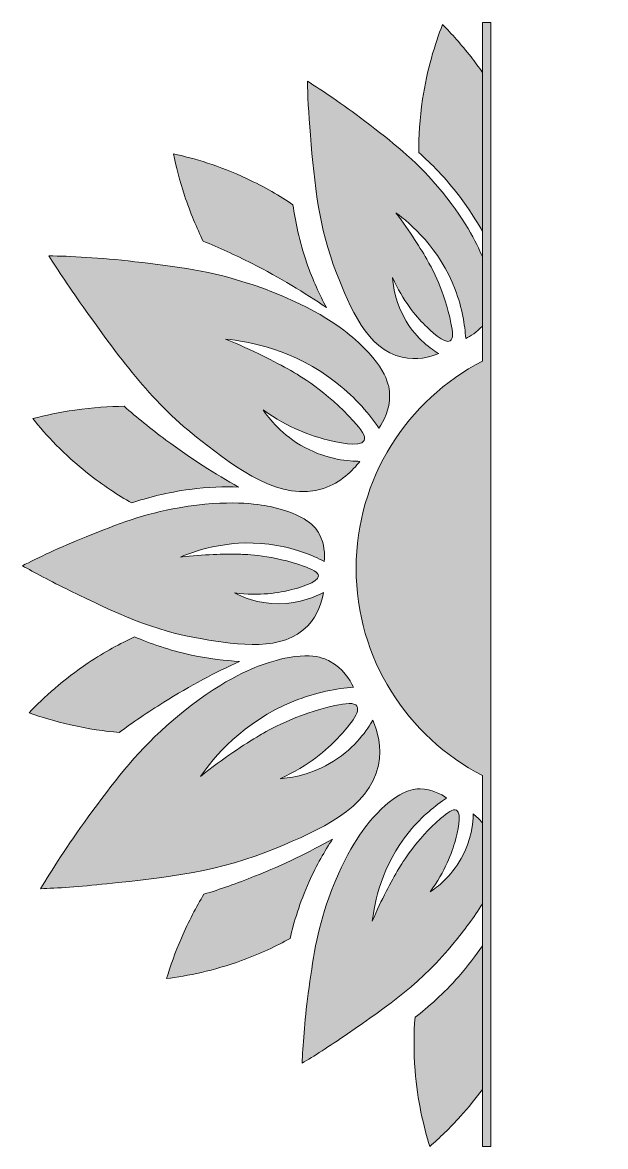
# Model space of a CAD drawing. Header units: inches. Extents: x 462 to 653, y 37 to 221.
# Drawn here: x 461.7 to 557.5, y 36.9 to 221.3 of the extents above; entities that cross this region are included whole.
import ezdxf

# ---------------------------------------------------------------- set-up
doc = ezdxf.new("R2010")
doc.units = ezdxf.units.IN
doc.header["$MEASUREMENT"] = 0
doc.layers.add('Layer 1', color=7, linetype='Continuous')

# ---------------------------------------------------------------- blocks, each defined once
blk = doc.blocks.new('block 4')
at = {"layer": 'Layer 1', "true_color": 0x965f44}
h = blk.add_hatch(color=25, dxfattribs=at)
h.dxf.hatch_style = 2
edge = h.paths.add_edge_path()
edge.add_spline(control_points=[(537.28, 165.75), (524.97, 159.39), (516.54, 146.57), (516.54, 131.76), (516.54, 116.95), (524.97, 104.13), (537.28, 97.78), (537.28, 97.78), (537.28, 36.89), (537.28, 36.89), (537.28, 36.89), (538.69, 36.89), (538.69, 36.89), (538.69, 36.89), (538.69, 221.34), (538.69, 221.34), (538.69, 221.34), (537.28, 221.34), (537.28, 221.34), (537.28, 221.34), (537.28, 165.75), (537.28, 165.75)], knot_values=[0, 0, 0, 0, 1, 1, 1, 2, 2, 2, 3, 3, 3, 4, 4, 4, 5, 5, 5, 6, 6, 6, 7, 7, 7, 7], degree=3, periodic=1)
h = blk.add_hatch(color=25, dxfattribs=at)
h.dxf.hatch_style = 2
edge = h.paths.add_edge_path()
edge.add_spline(control_points=[(593.02, 131.76), (593.02, 147.55), (583.45, 161.1), (569.79, 166.94), (569.79, 166.94), (569.79, 221.34), (569.79, 221.34), (569.79, 221.34), (568.38, 221.34), (568.38, 221.34), (568.38, 221.34), (568.38, 36.89), (568.38, 36.89), (568.38, 36.89), (569.79, 36.89), (569.79, 36.89), (569.79, 36.89), (569.79, 96.58), (569.79, 96.58), (583.45, 102.42), (593.02, 115.97), (593.02, 131.76)], knot_values=[0, 0, 0, 0, 1, 1, 1, 2, 2, 2, 3, 3, 3, 4, 4, 4, 5, 5, 5, 6, 6, 6, 7, 7, 7, 7], degree=3, periodic=1)
at = {"layer": 'Layer 1', "lineweight": 0}
for points in [[(537.28, 165.75), (524.97, 159.39), (516.54, 146.57), (516.54, 131.76), (516.54, 116.95), (524.97, 104.13), (537.28, 97.78), (537.28, 97.78), (537.28, 36.89), (537.28, 36.89), (537.28, 36.89), (538.69, 36.89), (538.69, 36.89), (538.69, 36.89), (538.69, 221.34), (538.69, 221.34), (538.69, 221.34), (537.28, 221.34), (537.28, 221.34), (537.28, 221.34), (537.28, 165.75), (537.28, 165.75)], [(593.02, 131.76), (593.02, 147.55), (583.45, 161.1), (569.79, 166.94), (569.79, 166.94), (569.79, 221.34), (569.79, 221.34), (569.79, 221.34), (568.38, 221.34), (568.38, 221.34), (568.38, 221.34), (568.38, 36.89), (568.38, 36.89), (568.38, 36.89), (569.79, 36.89), (569.79, 36.89), (569.79, 36.89), (569.79, 96.58), (569.79, 96.58), (583.45, 102.42), (593.02, 115.97), (593.02, 131.76)]]:
    blk.add_open_spline(points, degree=3, knots=[0, 0, 0, 0, 1, 1, 1, 2, 2, 2, 3, 3, 3, 4, 4, 4, 5, 5, 5, 6, 6, 6, 7, 7, 7, 7], dxfattribs=at)
blk = doc.blocks.new('block 5')
at = {"layer": 'Layer 1', "true_color": 0xfcbc38}
h = blk.add_hatch(color=40, dxfattribs=at)
h.dxf.hatch_style = 2
edge = h.paths.add_edge_path()
edge.add_spline(control_points=[(529.91, 194.44), (526.05, 198.96), (522.45, 201.72), (517.96, 205.16), (514.19, 208.05), (510.89, 210.22), (508.53, 211.69), (508.59, 209.55), (508.71, 206.5), (509.03, 202.85), (509.73, 194.68), (510.33, 187.8), (513.33, 180.2), (515.54, 174.62), (518.29, 167.68), (524.1, 166.39), (526.48, 165.85), (528.66, 166.43), (530.11, 167), (528.91, 167.71), (526.55, 169.34), (524.74, 172.35), (522.97, 175.3), (522.62, 178.1), (522.54, 179.49), (524.24, 175.64), (526.31, 173.18), (527.83, 171.69), (528.65, 170.88), (531.07, 168.51), (532, 169.09), (532.53, 169.41), (532.41, 170.57), (532.12, 172.02), (531.09, 177.25), (528.93, 181.12), (528.39, 182.07), (527.16, 184.24), (525.42, 187.02), (523.07, 190.11), (525.48, 188.34), (530.21, 184.32), (532.81, 177.5), (533.98, 174.45), (534.41, 171.66), (534.54, 169.49), (535.33, 169.86), (536.39, 170.5), (537.28, 171.53), (537.28, 171.53), (537.28, 182.86), (537.28, 182.86), (536.37, 185.17), (534.37, 189.21), (529.91, 194.44)], knot_values=[0, 0, 0, 0, 1, 1, 1, 2, 2, 2, 3, 3, 3, 4, 4, 4, 5, 5, 5, 6, 6, 6, 7, 7, 7, 8, 8, 8, 9, 9, 9, 10, 10, 10, 11, 11, 11, 12, 12, 12, 13, 13, 13, 14, 14, 14, 15, 15, 15, 16, 16, 16, 17, 17, 17, 18, 18, 18, 18], degree=3, periodic=1)
h = blk.add_hatch(color=40, dxfattribs=at)
h.dxf.hatch_style = 2
edge = h.paths.add_edge_path()
edge.add_spline(control_points=[(491.05, 152.72), (496.92, 148.2), (504.21, 142.58), (511.18, 144.88), (514.05, 145.82), (515.99, 147.81), (517.16, 149.32), (515.45, 149.32), (511.92, 149.56), (508.1, 151.6), (504.35, 153.61), (502.22, 156.36), (501.26, 157.77), (505.49, 154.77), (509.24, 153.47), (511.79, 152.85), (513.17, 152.52), (517.22, 151.53), (517.85, 152.73), (518.21, 153.41), (517.35, 154.56), (516.13, 155.91), (511.73, 160.81), (507, 163.54), (505.82, 164.21), (503.15, 165.72), (499.55, 167.58), (495.11, 169.37), (498.78, 169.01), (506.33, 167.74), (513.4, 162.15), (516.56, 159.66), (518.78, 156.97), (520.29, 154.77), (521.06, 155.91), (522.07, 157.82), (522.05, 160.18), (522.04, 161.59), (521.63, 164.82), (515.92, 169.71), (514, 171.36), (509.2, 175.02), (499.62, 178.27), (492.68, 180.63), (487.12, 181.28), (480.2, 182.08), (474.38, 182.76), (469.5, 182.98), (466.08, 183.05), (467.49, 180.81), (469.55, 177.66), (472.19, 173.99), (478.1, 165.78), (483.07, 158.87), (491.05, 152.72)], knot_values=[0, 0, 0, 0, 1, 1, 1, 2, 2, 2, 3, 3, 3, 4, 4, 4, 5, 5, 5, 6, 6, 6, 7, 7, 7, 8, 8, 8, 9, 9, 9, 10, 10, 10, 11, 11, 11, 12, 12, 12, 13, 13, 13, 14, 14, 14, 15, 15, 15, 16, 16, 16, 17, 17, 17, 18, 18, 18, 18], degree=3, periodic=1)
h = blk.add_hatch(color=40, dxfattribs=at)
h.dxf.hatch_style = 2
edge = h.paths.add_edge_path()
edge.add_spline(control_points=[(491.23, 120.18), (497.16, 119.22), (504.52, 118.02), (508.61, 122.35), (510.29, 124.13), (510.91, 126.29), (511.16, 127.82), (509.94, 127.16), (507.33, 125.97), (503.82, 125.96), (500.37, 125.94), (497.79, 127.08), (496.56, 127.72), (500.74, 127.21), (503.91, 127.73), (505.97, 128.27), (507.08, 128.56), (510.35, 129.42), (510.34, 130.52), (510.33, 131.14), (509.28, 131.63), (507.88, 132.13), (502.86, 133.92), (498.43, 134.05), (497.34, 134.07), (494.85, 134.12), (491.57, 134.06), (487.7, 133.62), (490.46, 134.78), (496.34, 136.78), (503.53, 135.53), (506.75, 134.97), (509.36, 133.9), (511.29, 132.91), (511.4, 134.03), (511.39, 135.78), (510.46, 137.45), (509.91, 138.46), (508.38, 140.6), (502.41, 141.89), (500.41, 142.32), (495.57, 143.08), (487.49, 141.71), (481.63, 140.71), (477.42, 139.03), (472.17, 136.94), (467.75, 135.18), (464.19, 133.45), (461.73, 132.18), (463.6, 131.13), (466.28, 129.68), (469.58, 128.08), (476.95, 124.5), (483.16, 121.49), (491.23, 120.18)], knot_values=[0, 0, 0, 0, 1, 1, 1, 2, 2, 2, 3, 3, 3, 4, 4, 4, 5, 5, 5, 6, 6, 6, 7, 7, 7, 8, 8, 8, 9, 9, 9, 10, 10, 10, 11, 11, 11, 12, 12, 12, 13, 13, 13, 14, 14, 14, 15, 15, 15, 16, 16, 16, 17, 17, 17, 18, 18, 18, 18], degree=3, periodic=1)
h = blk.add_hatch(color=40, dxfattribs=at)
h.dxf.hatch_style = 2
edge = h.paths.add_edge_path()
edge.add_spline(control_points=[(520.2, 99.48), (520.8, 102.43), (520.03, 105.1), (519.3, 106.87), (518.45, 105.38), (516.5, 102.43), (512.83, 100.13), (509.23, 97.86), (505.79, 97.37), (504.08, 97.24), (508.79, 99.42), (511.77, 102.04), (513.57, 103.95), (514.54, 104.98), (517.41, 108.02), (516.67, 109.16), (516.26, 109.8), (514.84, 109.63), (513.06, 109.24), (506.63, 107.84), (501.91, 105.07), (500.75, 104.39), (498.11, 102.81), (494.72, 100.61), (490.96, 97.62), (493.09, 100.64), (497.93, 106.57), (506.29, 109.96), (510.01, 111.46), (513.44, 112.06), (516.11, 112.28), (515.5, 113.52), (514.34, 115.34), (512.28, 116.49), (511.04, 117.18), (508.04, 118.43), (500.96, 115.88), (498.58, 115.03), (493.02, 112.67), (485.46, 105.96), (479.97, 101.09), (476.66, 96.58), (472.54, 90.97), (469.06, 86.24), (466.46, 82.11), (464.71, 79.18), (467.35, 79.29), (471.11, 79.52), (475.6, 80), (485.66, 81.07), (494.12, 81.97), (503.42, 85.86), (510.26, 88.73), (518.74, 92.28), (520.2, 99.48)], knot_values=[0, 0, 0, 0, 1, 1, 1, 2, 2, 2, 3, 3, 3, 4, 4, 4, 5, 5, 5, 6, 6, 6, 7, 7, 7, 8, 8, 8, 9, 9, 9, 10, 10, 10, 11, 11, 11, 12, 12, 12, 13, 13, 13, 14, 14, 14, 15, 15, 15, 16, 16, 16, 17, 17, 17, 18, 18, 18, 18], degree=3, periodic=1)
h = blk.add_hatch(color=40, dxfattribs=at)
h.dxf.hatch_style = 2
edge = h.paths.add_edge_path()
edge.add_spline(control_points=[(535.78, 91.46), (535.75, 90.07), (535.51, 87.21), (533.8, 84.15), (532.11, 81.14), (529.86, 79.45), (528.69, 78.69), (531.19, 82.08), (532.3, 85.1), (532.84, 87.16), (533.13, 88.27), (533.99, 91.54), (533.03, 92.07), (532.48, 92.36), (531.54, 91.69), (530.42, 90.72), (526.39, 87.23), (524.1, 83.43), (523.55, 82.49), (522.28, 80.35), (520.72, 77.45), (519.2, 73.88), (519.55, 76.85), (520.69, 82.95), (525.32, 88.6), (527.39, 91.12), (529.6, 92.88), (531.41, 94.07), (530.49, 94.72), (528.97, 95.56), (527.05, 95.58), (525.9, 95.59), (523.28, 95.31), (519.23, 90.75), (517.87, 89.22), (514.83, 85.38), (512.05, 77.67), (510.04, 72.08), (509.43, 67.58), (508.68, 61.98), (508.04, 57.27), (507.79, 53.32), (507.68, 50.55), (509.52, 51.66), (512.1, 53.29), (515.11, 55.37), (521.86, 60.03), (527.53, 63.96), (532.64, 70.34), (534.21, 72.31), (535.93, 74.47), (537.28, 76.73), (537.28, 76.73), (537.28, 90.03), (537.28, 90.03), (536.77, 90.6), (536.25, 91.08), (535.78, 91.46)], knot_values=[0, 0, 0, 0, 1, 1, 1, 2, 2, 2, 3, 3, 3, 4, 4, 4, 5, 5, 5, 6, 6, 6, 7, 7, 7, 8, 8, 8, 9, 9, 9, 10, 10, 10, 11, 11, 11, 12, 12, 12, 13, 13, 13, 14, 14, 14, 15, 15, 15, 16, 16, 16, 17, 17, 17, 18, 18, 18, 19, 19, 19, 19], degree=3, periodic=1)
at = {"layer": 'Layer 1', "lineweight": 0}
for points, knots in [([(529.91, 194.44), (526.05, 198.96), (522.45, 201.72), (517.96, 205.16), (514.19, 208.05), (510.89, 210.22), (508.53, 211.69), (508.59, 209.55), (508.71, 206.5), (509.03, 202.85), (509.73, 194.68), (510.33, 187.8), (513.33, 180.2), (515.54, 174.62), (518.29, 167.68), (524.1, 166.39), (526.48, 165.85), (528.66, 166.43), (530.11, 167), (528.91, 167.71), (526.55, 169.34), (524.74, 172.35), (522.97, 175.3), (522.62, 178.1), (522.54, 179.49), (524.24, 175.64), (526.31, 173.18), (527.83, 171.69), (528.65, 170.88), (531.07, 168.51), (532, 169.09), (532.53, 169.41), (532.41, 170.57), (532.12, 172.02), (531.09, 177.25), (528.93, 181.12), (528.39, 182.07), (527.16, 184.24), (525.42, 187.02), (523.07, 190.11), (525.48, 188.34), (530.21, 184.32), (532.81, 177.5), (533.98, 174.45), (534.41, 171.66), (534.54, 169.49), (535.33, 169.86), (536.39, 170.5), (537.28, 171.53), (537.28, 171.53), (537.28, 182.86), (537.28, 182.86), (536.37, 185.17), (534.37, 189.21), (529.91, 194.44)], [0, 0, 0, 0, 1, 1, 1, 2, 2, 2, 3, 3, 3, 4, 4, 4, 5, 5, 5, 6, 6, 6, 7, 7, 7, 8, 8, 8, 9, 9, 9, 10, 10, 10, 11, 11, 11, 12, 12, 12, 13, 13, 13, 14, 14, 14, 15, 15, 15, 16, 16, 16, 17, 17, 17, 18, 18, 18, 18]), ([(491.05, 152.72), (496.92, 148.2), (504.21, 142.58), (511.18, 144.88), (514.05, 145.82), (515.99, 147.81), (517.16, 149.32), (515.45, 149.32), (511.92, 149.56), (508.1, 151.6), (504.35, 153.61), (502.22, 156.36), (501.26, 157.77), (505.49, 154.77), (509.24, 153.47), (511.79, 152.85), (513.17, 152.52), (517.22, 151.53), (517.85, 152.73), (518.21, 153.41), (517.35, 154.56), (516.13, 155.91), (511.73, 160.81), (507, 163.54), (505.82, 164.21), (503.15, 165.72), (499.55, 167.58), (495.11, 169.37), (498.78, 169.01), (506.33, 167.74), (513.4, 162.15), (516.56, 159.66), (518.78, 156.97), (520.29, 154.77), (521.06, 155.91), (522.07, 157.82), (522.05, 160.18), (522.04, 161.59), (521.63, 164.82), (515.92, 169.71), (514, 171.36), (509.2, 175.02), (499.62, 178.27), (492.68, 180.63), (487.12, 181.28), (480.2, 182.08), (474.38, 182.76), (469.5, 182.98), (466.08, 183.05), (467.49, 180.81), (469.55, 177.66), (472.19, 173.99), (478.1, 165.78), (483.07, 158.87), (491.05, 152.72)], [0, 0, 0, 0, 1, 1, 1, 2, 2, 2, 3, 3, 3, 4, 4, 4, 5, 5, 5, 6, 6, 6, 7, 7, 7, 8, 8, 8, 9, 9, 9, 10, 10, 10, 11, 11, 11, 12, 12, 12, 13, 13, 13, 14, 14, 14, 15, 15, 15, 16, 16, 16, 17, 17, 17, 18, 18, 18, 18]), ([(491.23, 120.18), (497.16, 119.22), (504.52, 118.02), (508.61, 122.35), (510.29, 124.13), (510.91, 126.29), (511.16, 127.82), (509.94, 127.16), (507.33, 125.97), (503.82, 125.96), (500.37, 125.94), (497.79, 127.08), (496.56, 127.72), (500.74, 127.21), (503.91, 127.73), (505.97, 128.27), (507.08, 128.56), (510.35, 129.42), (510.34, 130.52), (510.33, 131.14), (509.28, 131.63), (507.88, 132.13), (502.86, 133.92), (498.43, 134.05), (497.34, 134.07), (494.85, 134.12), (491.57, 134.06), (487.7, 133.62), (490.46, 134.78), (496.34, 136.78), (503.53, 135.53), (506.75, 134.97), (509.36, 133.9), (511.29, 132.91), (511.4, 134.03), (511.39, 135.78), (510.46, 137.45), (509.91, 138.46), (508.38, 140.6), (502.41, 141.89), (500.41, 142.32), (495.57, 143.08), (487.49, 141.71), (481.63, 140.71), (477.42, 139.03), (472.17, 136.94), (467.75, 135.18), (464.19, 133.45), (461.73, 132.18), (463.6, 131.13), (466.28, 129.68), (469.58, 128.08), (476.95, 124.5), (483.16, 121.49), (491.23, 120.18)], [0, 0, 0, 0, 1, 1, 1, 2, 2, 2, 3, 3, 3, 4, 4, 4, 5, 5, 5, 6, 6, 6, 7, 7, 7, 8, 8, 8, 9, 9, 9, 10, 10, 10, 11, 11, 11, 12, 12, 12, 13, 13, 13, 14, 14, 14, 15, 15, 15, 16, 16, 16, 17, 17, 17, 18, 18, 18, 18]), ([(520.2, 99.48), (520.8, 102.43), (520.03, 105.1), (519.3, 106.87), (518.45, 105.38), (516.5, 102.43), (512.83, 100.13), (509.23, 97.86), (505.79, 97.37), (504.08, 97.24), (508.79, 99.42), (511.77, 102.04), (513.57, 103.95), (514.54, 104.98), (517.41, 108.02), (516.67, 109.16), (516.26, 109.8), (514.84, 109.63), (513.06, 109.24), (506.63, 107.84), (501.91, 105.07), (500.75, 104.39), (498.11, 102.81), (494.72, 100.61), (490.96, 97.62), (493.09, 100.64), (497.93, 106.57), (506.29, 109.96), (510.01, 111.46), (513.44, 112.06), (516.11, 112.28), (515.5, 113.52), (514.34, 115.34), (512.28, 116.49), (511.04, 117.18), (508.04, 118.43), (500.96, 115.88), (498.58, 115.03), (493.02, 112.67), (485.46, 105.96), (479.97, 101.09), (476.66, 96.58), (472.54, 90.97), (469.06, 86.24), (466.46, 82.11), (464.71, 79.18), (467.35, 79.29), (471.11, 79.52), (475.6, 80), (485.66, 81.07), (494.12, 81.97), (503.42, 85.86), (510.26, 88.73), (518.74, 92.28), (520.2, 99.48)], [0, 0, 0, 0, 1, 1, 1, 2, 2, 2, 3, 3, 3, 4, 4, 4, 5, 5, 5, 6, 6, 6, 7, 7, 7, 8, 8, 8, 9, 9, 9, 10, 10, 10, 11, 11, 11, 12, 12, 12, 13, 13, 13, 14, 14, 14, 15, 15, 15, 16, 16, 16, 17, 17, 17, 18, 18, 18, 18]), ([(535.78, 91.46), (535.75, 90.07), (535.51, 87.21), (533.8, 84.15), (532.11, 81.14), (529.86, 79.45), (528.69, 78.69), (531.19, 82.08), (532.3, 85.1), (532.84, 87.16), (533.13, 88.27), (533.99, 91.54), (533.03, 92.07), (532.48, 92.36), (531.54, 91.69), (530.42, 90.72), (526.39, 87.23), (524.1, 83.43), (523.55, 82.49), (522.28, 80.35), (520.72, 77.45), (519.2, 73.88), (519.55, 76.85), (520.69, 82.95), (525.32, 88.6), (527.39, 91.12), (529.6, 92.88), (531.41, 94.07), (530.49, 94.72), (528.97, 95.56), (527.05, 95.58), (525.9, 95.59), (523.28, 95.31), (519.23, 90.75), (517.87, 89.22), (514.83, 85.38), (512.05, 77.67), (510.04, 72.08), (509.43, 67.58), (508.68, 61.98), (508.04, 57.27), (507.79, 53.32), (507.68, 50.55), (509.52, 51.66), (512.1, 53.29), (515.11, 55.37), (521.86, 60.03), (527.53, 63.96), (532.64, 70.34), (534.21, 72.31), (535.93, 74.47), (537.28, 76.73), (537.28, 76.73), (537.28, 90.03), (537.28, 90.03), (536.77, 90.6), (536.25, 91.08), (535.78, 91.46)], [0, 0, 0, 0, 1, 1, 1, 2, 2, 2, 3, 3, 3, 4, 4, 4, 5, 5, 5, 6, 6, 6, 7, 7, 7, 8, 8, 8, 9, 9, 9, 10, 10, 10, 11, 11, 11, 12, 12, 12, 13, 13, 13, 14, 14, 14, 15, 15, 15, 16, 16, 16, 17, 17, 17, 18, 18, 18, 19, 19, 19, 19])]:
    blk.add_open_spline(points, degree=3, knots=knots, dxfattribs=at)
blk = doc.blocks.new('block 6')
at = {"layer": 'Layer 1', "true_color": 0xfed527}
h = blk.add_hatch(color=40, dxfattribs=at)
h.dxf.hatch_style = 2
edge = h.paths.add_edge_path()
edge.add_spline(control_points=[(535.42, 215.68), (533.82, 217.72), (532.24, 219.48), (530.74, 220.99), (529.47, 217.75), (528.19, 213.62), (527.46, 208.73), (526.97, 205.51), (526.81, 202.58), (526.82, 200.01), (528.88, 198.2), (531.23, 195.83), (533.52, 192.81), (535.05, 190.8), (536.28, 188.85), (537.28, 187.07), (537.28, 187.07), (537.28, 213.14), (537.28, 213.14), (536.7, 213.98), (536.09, 214.82), (535.42, 215.68)], knot_values=[0, 0, 0, 0, 1, 1, 1, 2, 2, 2, 3, 3, 3, 4, 4, 4, 5, 5, 5, 6, 6, 6, 7, 7, 7, 7], degree=3, periodic=1)
h = blk.add_hatch(color=40, dxfattribs=at)
h.dxf.hatch_style = 2
edge = h.paths.add_edge_path()
edge.add_spline(control_points=[(491.42, 185.45), (493.98, 184.41), (496.67, 183.19), (499.45, 181.78), (504.06, 179.44), (508.12, 176.97), (511.65, 174.57), (510.56, 176.6), (509.43, 179.03), (508.45, 181.86), (507.21, 185.44), (506.54, 188.71), (506.17, 191.42), (504.04, 192.85), (501.51, 194.35), (498.56, 195.73), (494.08, 197.82), (489.94, 199.05), (486.54, 199.78), (486.96, 197.7), (487.55, 195.4), (488.36, 192.95), (489.31, 190.11), (490.37, 187.6), (491.42, 185.45)], knot_values=[0, 0, 0, 0, 1, 1, 1, 2, 2, 2, 3, 3, 3, 4, 4, 4, 5, 5, 5, 6, 6, 6, 7, 7, 7, 8, 8, 8, 8], degree=3, periodic=1)
h = blk.add_hatch(color=40, dxfattribs=at)
h.dxf.hatch_style = 2
edge = h.paths.add_edge_path()
edge.add_spline(control_points=[(472.43, 147.38), (474.98, 145.36), (477.45, 143.76), (479.67, 142.49), (482.27, 143.37), (485.5, 144.23), (489.25, 144.72), (492.22, 145.1), (494.9, 145.18), (497.2, 145.11), (493.48, 147.19), (489.46, 149.73), (485.3, 152.81), (482.8, 154.67), (480.51, 156.53), (478.43, 158.35), (476.04, 158.33), (473.32, 158.17), (470.36, 157.74), (467.8, 157.37), (465.48, 156.87), (463.43, 156.33), (465.61, 153.61), (468.56, 150.45), (472.43, 147.38)], knot_values=[0, 0, 0, 0, 1, 1, 1, 2, 2, 2, 3, 3, 3, 4, 4, 4, 5, 5, 5, 6, 6, 6, 7, 7, 7, 8, 8, 8, 8], degree=3, periodic=1)
h = blk.add_hatch(color=40, dxfattribs=at)
h.dxf.hatch_style = 2
edge = h.paths.add_edge_path()
edge.add_spline(control_points=[(489.52, 117.53), (485.82, 118.33), (482.67, 119.44), (480.16, 120.53), (477.83, 119.45), (475.24, 118.06), (472.53, 116.25), (468.43, 113.5), (465.23, 110.59), (462.84, 108.06), (464.84, 107.35), (467.11, 106.66), (469.63, 106.09), (472.55, 105.42), (475.24, 105.04), (477.63, 104.82), (479.85, 106.47), (482.28, 108.14), (484.93, 109.79), (489.32, 112.53), (493.53, 114.72), (497.41, 116.5), (495.11, 116.61), (492.45, 116.91), (489.52, 117.53)], knot_values=[0, 0, 0, 0, 1, 1, 1, 2, 2, 2, 3, 3, 3, 4, 4, 4, 5, 5, 5, 6, 6, 6, 7, 7, 7, 8, 8, 8, 8], degree=3, periodic=1)
h = blk.add_hatch(color=40, dxfattribs=at)
h.dxf.hatch_style = 2
edge = h.paths.add_edge_path()
edge.add_spline(control_points=[(491.54, 78.28), (490.3, 76.23), (489.02, 73.83), (487.83, 71.09), (486.8, 68.72), (486.02, 66.48), (485.4, 64.44), (488.86, 64.88), (493.1, 65.73), (497.74, 67.41), (500.8, 68.53), (503.46, 69.79), (505.7, 71.03), (506.31, 73.7), (507.27, 76.89), (508.83, 80.35), (510.05, 83.08), (511.39, 85.4), (512.66, 87.33), (508.93, 85.25), (504.67, 83.15), (499.86, 81.23), (496.97, 80.07), (494.18, 79.1), (491.54, 78.28)], knot_values=[0, 0, 0, 0, 1, 1, 1, 2, 2, 2, 3, 3, 3, 4, 4, 4, 5, 5, 5, 6, 6, 6, 7, 7, 7, 8, 8, 8, 8], degree=3, periodic=1)
h = blk.add_hatch(color=40, dxfattribs=at)
h.dxf.hatch_style = 2
edge = h.paths.add_edge_path()
edge.add_spline(control_points=[(526.22, 58.09), (526.02, 55.53), (525.98, 52.59), (526.23, 49.35), (526.62, 44.42), (527.61, 40.21), (528.65, 36.89), (530.24, 38.29), (531.95, 39.93), (533.68, 41.85), (535.05, 43.36), (536.23, 44.84), (537.28, 46.25), (537.28, 46.25), (537.28, 69.83), (537.28, 69.83), (536.21, 68.25), (534.94, 66.54), (533.41, 64.8), (530.9, 61.95), (528.39, 59.75), (526.22, 58.09)], knot_values=[0, 0, 0, 0, 1, 1, 1, 2, 2, 2, 3, 3, 3, 4, 4, 4, 5, 5, 5, 6, 6, 6, 7, 7, 7, 7], degree=3, periodic=1)
at = {"layer": 'Layer 1', "lineweight": 0}
for points, knots in [([(535.42, 215.68), (533.82, 217.72), (532.24, 219.48), (530.74, 220.99), (529.47, 217.75), (528.19, 213.62), (527.46, 208.73), (526.97, 205.51), (526.81, 202.58), (526.82, 200.01), (528.88, 198.2), (531.23, 195.83), (533.52, 192.81), (535.05, 190.8), (536.28, 188.85), (537.28, 187.07), (537.28, 187.07), (537.28, 213.14), (537.28, 213.14), (536.7, 213.98), (536.09, 214.82), (535.42, 215.68)], [0, 0, 0, 0, 1, 1, 1, 2, 2, 2, 3, 3, 3, 4, 4, 4, 5, 5, 5, 6, 6, 6, 7, 7, 7, 7]), ([(491.42, 185.45), (493.98, 184.41), (496.67, 183.19), (499.45, 181.78), (504.06, 179.44), (508.12, 176.97), (511.65, 174.57), (510.56, 176.6), (509.43, 179.03), (508.45, 181.86), (507.21, 185.44), (506.54, 188.71), (506.17, 191.42), (504.04, 192.85), (501.51, 194.35), (498.56, 195.73), (494.08, 197.82), (489.94, 199.05), (486.54, 199.78), (486.96, 197.7), (487.55, 195.4), (488.36, 192.95), (489.31, 190.11), (490.37, 187.6), (491.42, 185.45)], [0, 0, 0, 0, 1, 1, 1, 2, 2, 2, 3, 3, 3, 4, 4, 4, 5, 5, 5, 6, 6, 6, 7, 7, 7, 8, 8, 8, 8]), ([(472.43, 147.38), (474.98, 145.36), (477.45, 143.76), (479.67, 142.49), (482.27, 143.37), (485.5, 144.23), (489.25, 144.72), (492.22, 145.1), (494.9, 145.18), (497.2, 145.11), (493.48, 147.19), (489.46, 149.73), (485.3, 152.81), (482.8, 154.67), (480.51, 156.53), (478.43, 158.35), (476.04, 158.33), (473.32, 158.17), (470.36, 157.74), (467.8, 157.37), (465.48, 156.87), (463.43, 156.33), (465.61, 153.61), (468.56, 150.45), (472.43, 147.38)], [0, 0, 0, 0, 1, 1, 1, 2, 2, 2, 3, 3, 3, 4, 4, 4, 5, 5, 5, 6, 6, 6, 7, 7, 7, 8, 8, 8, 8]), ([(489.52, 117.53), (485.82, 118.33), (482.67, 119.44), (480.16, 120.53), (477.83, 119.45), (475.24, 118.06), (472.53, 116.25), (468.43, 113.5), (465.23, 110.59), (462.84, 108.06), (464.84, 107.35), (467.11, 106.66), (469.63, 106.09), (472.55, 105.42), (475.24, 105.04), (477.63, 104.82), (479.85, 106.47), (482.28, 108.14), (484.93, 109.79), (489.32, 112.53), (493.53, 114.72), (497.41, 116.5), (495.11, 116.61), (492.45, 116.91), (489.52, 117.53)], [0, 0, 0, 0, 1, 1, 1, 2, 2, 2, 3, 3, 3, 4, 4, 4, 5, 5, 5, 6, 6, 6, 7, 7, 7, 8, 8, 8, 8]), ([(491.54, 78.28), (490.3, 76.23), (489.02, 73.83), (487.83, 71.09), (486.8, 68.72), (486.02, 66.48), (485.4, 64.44), (488.86, 64.88), (493.1, 65.73), (497.74, 67.41), (500.8, 68.53), (503.46, 69.79), (505.7, 71.03), (506.31, 73.7), (507.27, 76.89), (508.83, 80.35), (510.05, 83.08), (511.39, 85.4), (512.66, 87.33), (508.93, 85.25), (504.67, 83.15), (499.86, 81.23), (496.97, 80.07), (494.18, 79.1), (491.54, 78.28)], [0, 0, 0, 0, 1, 1, 1, 2, 2, 2, 3, 3, 3, 4, 4, 4, 5, 5, 5, 6, 6, 6, 7, 7, 7, 8, 8, 8, 8]), ([(526.22, 58.09), (526.02, 55.53), (525.98, 52.59), (526.23, 49.35), (526.62, 44.42), (527.61, 40.21), (528.65, 36.89), (530.24, 38.29), (531.95, 39.93), (533.68, 41.85), (535.05, 43.36), (536.23, 44.84), (537.28, 46.25), (537.28, 46.25), (537.28, 69.83), (537.28, 69.83), (536.21, 68.25), (534.94, 66.54), (533.41, 64.8), (530.9, 61.95), (528.39, 59.75), (526.22, 58.09)], [0, 0, 0, 0, 1, 1, 1, 2, 2, 2, 3, 3, 3, 4, 4, 4, 5, 5, 5, 6, 6, 6, 7, 7, 7, 7])]:
    blk.add_open_spline(points, degree=3, knots=knots, dxfattribs=at)
blk = doc.blocks.new('block 2')
at = {"layer": 'Layer 1'}
for name in ['block 6', 'block 4', 'block 5']:
    blk.add_blockref(name, (0, 0), dxfattribs=at)

msp = doc.modelspace()

# ---------------------------------------------------------------- block references
at = {"layer": 'Layer 1'}
msp.add_blockref('block 2', (0, 0), dxfattribs=at)

doc.saveas('drawing.dxf')
